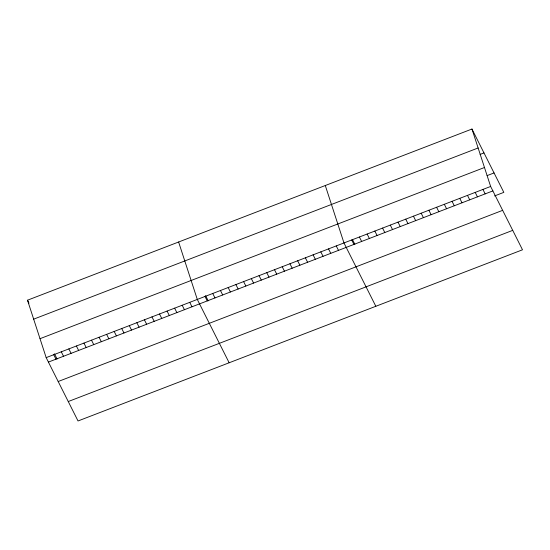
<?xml version="1.0" encoding="UTF-8"?>
<svg xmlns="http://www.w3.org/2000/svg" width="550" height="550" viewBox="0 0 550 550"><rect width="100%" height="100%" fill="white"/><g stroke="black" fill="none" stroke-linecap="round" stroke-linejoin="round"><path stroke-width="0.82" d="M471.969 129.03L490.641 186.457L522.5 249.796L78.031 420.97L46.179 357.631L27.5 300.204L471.969 129.03L503.821 192.369L494.56 195.938M33.66 319.158L478.129 147.978M480.116 154.399L483.979 152.914M40.013 338.683L484.481 167.502M487.101 175.608L494.051 172.934M46.179 357.631L490.641 186.457M48.414 362.086L492.882 190.905M58.19 381.514L502.659 210.341M68.262 401.541L512.724 230.361M482.921 189.427L485.162 193.882M475.207 192.404L477.441 196.852M467.486 195.374L469.721 199.829M459.766 198.351L462 202.799M452.045 201.321L454.286 205.769M444.324 204.298L446.566 208.746M436.604 207.268L438.845 211.716M428.883 210.244L431.124 214.692M421.169 213.214L423.404 217.663M413.449 216.184L415.683 220.639M405.728 219.161L407.962 223.609M398.007 222.131L400.249 226.586M390.287 225.108L392.528 229.556M382.566 228.078L384.808 232.526M374.846 231.055L377.087 235.503M367.132 234.025L369.366 238.473M359.411 237.002L361.646 241.45M352.591 239.786L354.867 244.324M351.691 239.972L353.925 244.42M375.829 306.281L343.97 242.942L325.291 185.515M336.249 245.919L338.491 250.367M328.529 248.889L330.77 253.344M320.808 251.866L323.049 256.314M313.087 254.836L315.329 259.284M305.374 257.812L307.608 262.261M297.653 260.782L299.887 265.231M289.933 263.759L292.167 268.207M282.212 266.729L284.453 271.178M274.491 269.699L276.732 274.154M266.771 272.676L269.012 277.124M259.05 275.646L261.291 280.101M251.336 278.623L253.571 283.071M243.616 281.593L245.85 286.041M235.895 284.57L238.129 289.018M228.174 287.54L230.416 291.988M220.454 290.517L222.695 294.965M212.733 293.487L214.974 297.935M205.59 295.625L208.196 300.809M205.012 296.457L207.254 300.912M229.151 362.773L197.299 299.434L178.619 242.007M189.736 302.342L191.978 306.79M182.181 305.25L184.422 309.705M174.625 308.165L176.866 312.613M167.069 311.073L169.311 315.521M159.514 313.981L161.755 318.436M151.958 316.896L154.199 321.344M144.403 319.804L146.644 324.252M136.847 322.712L139.088 327.161M129.291 325.621L131.532 330.076M121.736 328.536L123.977 332.984M114.18 331.444L116.421 335.892M106.624 334.352L108.866 338.8M99.069 337.26L101.31 341.715M91.513 340.175L93.748 344.623M83.958 343.083L86.192 347.531M76.402 345.991L78.636 350.446M68.846 348.906L71.081 353.354M61.291 351.814L63.525 356.263M27.5 300.204L28.992 303.174M54.471 353.829L57.076 359.013M53.735 354.723L55.969 359.171"/></g></svg>
